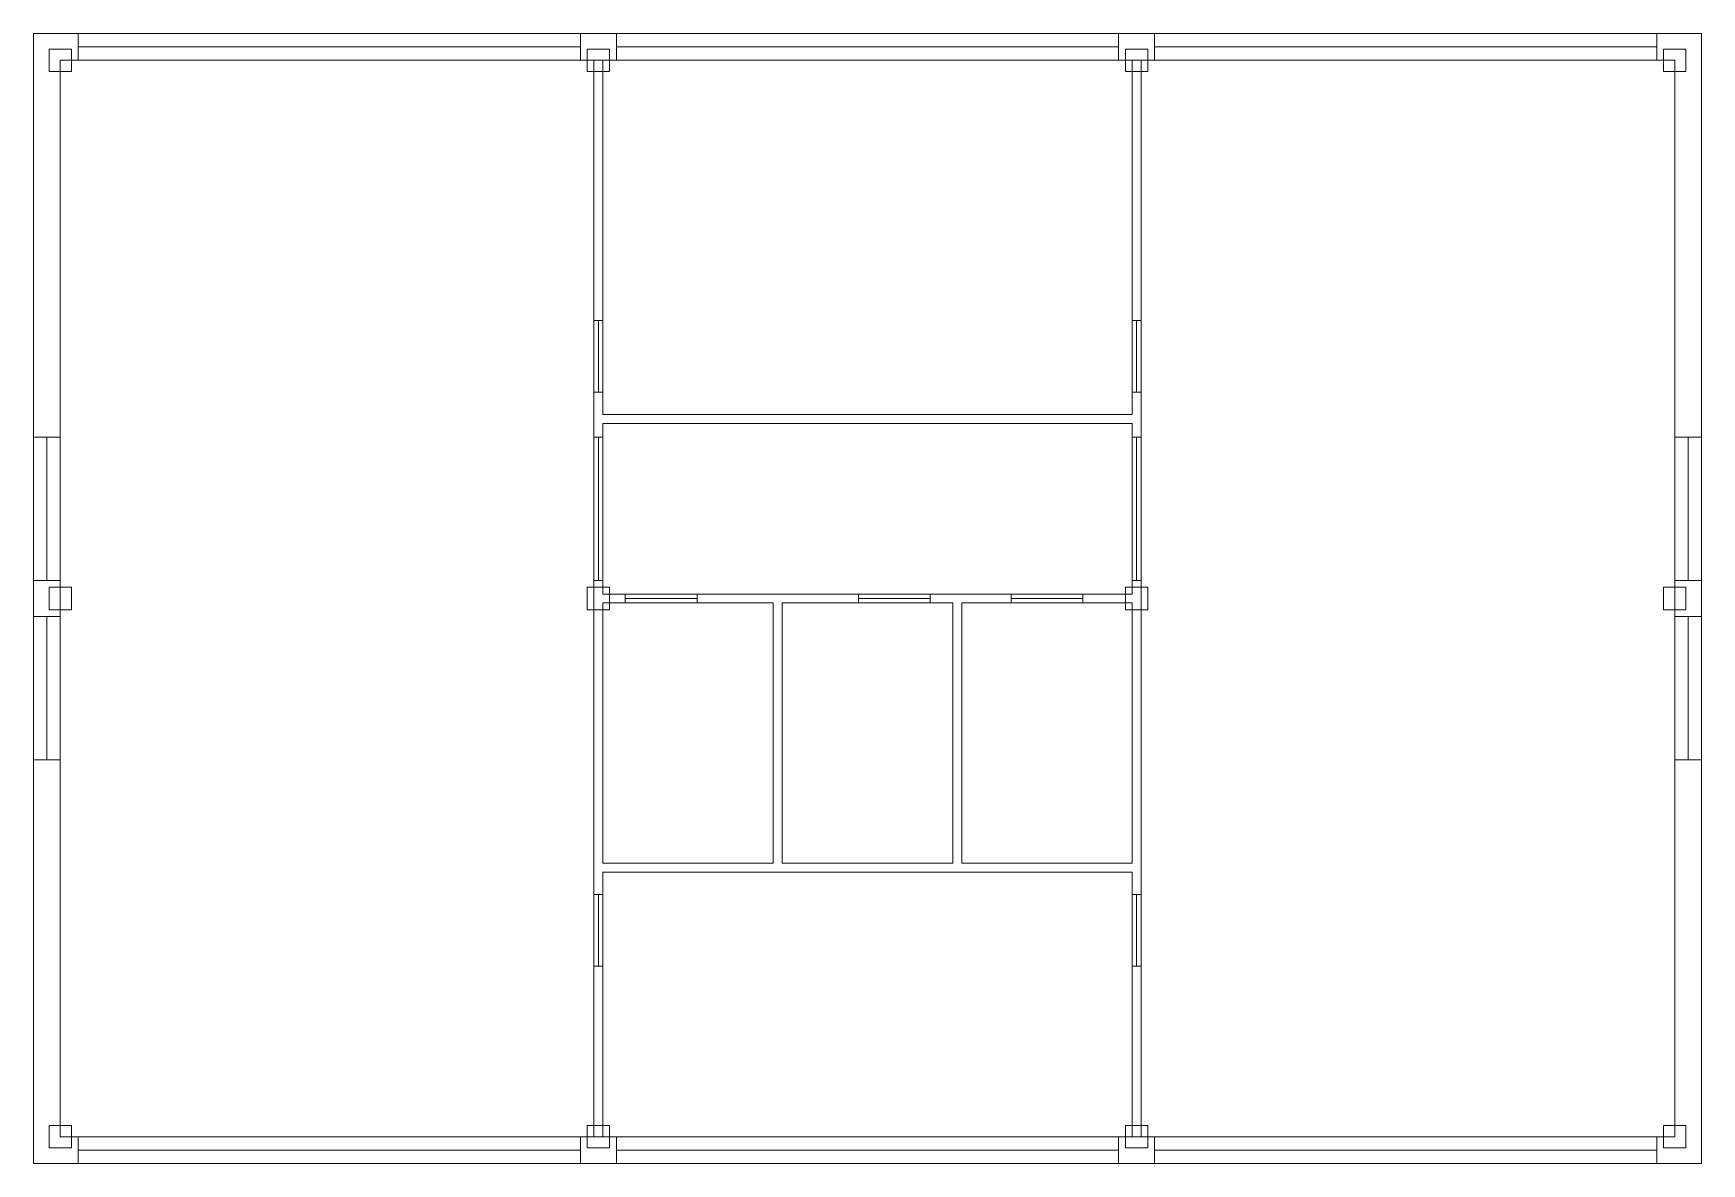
# Model space of a CAD drawing. Header units: millimetres. Extents: x -0.3 to 18.3, y -0.3 to 12.3.
import ezdxf

# ---------------------------------------------------------------- set-up
doc = ezdxf.new("R2010")
doc.units = ezdxf.units.MM
for name, color, linetype, lineweight in [('COLUMN', 41, 'Continuous', 9), ('DOOR', 32, 'Continuous', 15), ('EXTERNAL_WALL', 8, 'Continuous', 0), ('PARTITION', 8, 'Continuous', 0), ('SCREED', 65, 'Continuous', 0), ('WINDOW', 150, 'Continuous', 15)]:
    doc.layers.add(name, color=color, linetype=linetype, lineweight=lineweight)

msp = doc.modelspace()

# ---------------------------------------------------------------- linework, layer by layer
at = {"layer": 'COLUMN', "color": 36, "lineweight": 0, "true_color": 0x874e01}
for points in [[(-0.125, 11.875), (0.125, 11.875), (0.125, 12.125), (-0.125, 12.125), (-0.125, 11.875)], [(5.875, 11.875), (6.125, 11.875), (6.125, 12.125), (5.875, 12.125), (5.875, 11.875)], [(11.875, 11.875), (12.125, 11.875), (12.125, 12.125), (11.875, 12.125), (11.875, 11.875)], [(17.875, 11.875), (18.125, 11.875), (18.125, 12.125), (17.875, 12.125), (17.875, 11.875)], [(-0.125, 5.875), (0.125, 5.875), (0.125, 6.125), (-0.125, 6.125), (-0.125, 5.875)], [(5.875, 5.875), (6.125, 5.875), (6.125, 6.125), (5.875, 6.125), (5.875, 5.875)], [(11.875, 5.875), (12.125, 5.875), (12.125, 6.125), (11.875, 6.125), (11.875, 5.875)], [(17.875, 5.875), (18.125, 5.875), (18.125, 6.125), (17.875, 6.125), (17.875, 5.875)], [(-0.125, -0.125), (0.125, -0.125), (0.125, 0.125), (-0.125, 0.125), (-0.125, -0.125)], [(5.875, -0.125), (6.125, -0.125), (6.125, 0.125), (5.875, 0.125), (5.875, -0.125)], [(11.875, -0.125), (12.125, -0.125), (12.125, 0.125), (11.875, 0.125), (11.875, -0.125)], [(17.875, -0.125), (18.125, -0.125), (18.125, 0.125), (17.875, 0.125), (17.875, -0.125)]]:
    msp.add_lwpolyline(points, close=True, dxfattribs=at)
at = {"layer": 'DOOR', "color": 36, "lineweight": 0, "true_color": 0x874e01}
for p, q in [((5.95, 9.1), (6.05, 9.1)), ((11.95, 9.1), (12.05, 9.1)), ((5.95, 8.3), (6.05, 8.3)), ((11.95, 8.3), (12.05, 8.3)), ((0, 7.8), (-0.3, 7.8)), ((5.95, 7.8), (6.05, 7.8)), ((11.95, 7.8), (12.05, 7.8)), ((18, 7.8), (18.3, 7.8)), ((0, 6.2), (-0.3, 6.2)), ((5.95, 6.2), (6.05, 6.2)), ((11.95, 6.2), (12.05, 6.2)), ((18, 6.2), (18.3, 6.2)), ((6.3, 6.05), (6.3, 5.95)), ((7.1, 6.05), (7.1, 5.95)), ((8.9, 6.05), (8.9, 5.95)), ((9.7, 6.05), (9.7, 5.95)), ((10.6, 6.05), (10.6, 5.95)), ((11.4, 6.05), (11.4, 5.95)), ((0, 5.8), (-0.3, 5.8)), ((18, 5.8), (18.3, 5.8)), ((0, 4.2), (-0.3, 4.2)), ((18, 4.2), (18.3, 4.2)), ((5.95, 2.7), (6.05, 2.7)), ((11.95, 2.7), (12.05, 2.7)), ((5.95, 1.9), (6.05, 1.9)), ((11.95, 1.9), (12.05, 1.9))]:
    msp.add_line(p, q, dxfattribs=at)
for points in [[(6, 8.3), (6, 9.1)], [(12, 8.3), (12, 9.1)], [(-0.15, 7.8), (-0.15, 6.2)], [(6, 6.2), (6, 7.8)], [(12, 6.2), (12, 7.8)], [(18.15, 6.2), (18.15, 7.8)], [(6.3, 6), (7.1, 6)], [(8.9, 6), (9.7, 6)], [(10.6, 6), (11.4, 6)], [(-0.15, 5.8), (-0.15, 4.2)], [(18.15, 4.2), (18.15, 5.8)], [(6, 1.9), (6, 2.7)], [(12, 1.9), (12, 2.7)]]:
    msp.add_lwpolyline(points, dxfattribs=at)
at = {"layer": 'EXTERNAL_WALL', "color": 36, "true_color": 0x874e01}
for p, q in [((-0.3, 12.3), (6, 12.3)), ((-0.3, 12), (-0.3, 12.3)), ((6, 12.3), (12, 12.3)), ((12, 12.3), (18.3, 12.3)), ((18.3, 12), (18.3, 12.3)), ((-0.3, 0), (-0.3, 12)), ((0, 12), (5.95, 12)), ((0, 0), (0, 12)), ((6.05, 12), (11.95, 12)), ((12.05, 12), (18, 12)), ((18, 12), (18, 0)), ((18.3, 12), (18.3, 0)), ((-0.3, 0), (-0.3, -0.3)), ((5.95, 0), (0, 0)), ((11.95, 0), (6.05, 0)), ((18, 0), (12.05, 0)), ((18.3, 0), (18.3, -0.3)), ((6, -0.3), (-0.3, -0.3)), ((12, -0.3), (6, -0.3)), ((18.3, -0.3), (12, -0.3))]:
    msp.add_line(p, q, dxfattribs=at)
at = {"layer": 'PARTITION', "color": 36, "true_color": 0x874e01}
for p, q in [((5.95, 12), (5.95, 7.95)), ((6.05, 12), (6.05, 8.05)), ((11.95, 12), (11.95, 8.05)), ((12.05, 12), (12.05, 8.05)), ((11.95, 8.05), (6.05, 8.05)), ((12.05, 8.05), (12.05, 6.05)), ((5.95, 7.95), (5.95, 5.95)), ((6.05, 7.95), (6.05, 6.05)), ((11.95, 7.95), (6.05, 7.95)), ((11.95, 7.95), (11.95, 6.05)), ((8, 6.05), (6.05, 6.05)), ((10, 6.05), (8, 6.05)), ((11.95, 6.05), (10, 6.05)), ((12.05, 6.05), (12.05, 3.05)), ((5.95, 5.95), (5.95, 2.95)), ((6.05, 5.95), (6.05, 3.05)), ((7.95, 5.95), (6.05, 5.95)), ((7.95, 5.95), (7.95, 3.05)), ((9.95, 5.95), (8.05, 5.95)), ((8.05, 5.95), (8.05, 3.05)), ((9.95, 5.95), (9.95, 3.05)), ((11.95, 5.95), (10.05, 5.95)), ((10.05, 5.95), (10.05, 3.05)), ((11.95, 5.95), (11.95, 3.05)), ((7.95, 3.05), (6.05, 3.05)), ((9.95, 3.05), (8.05, 3.05)), ((11.95, 3.05), (10.05, 3.05)), ((12.05, 3.05), (12.05, 0)), ((5.95, 2.95), (5.95, 0)), ((6.05, 2.95), (6.05, 0)), ((8, 2.95), (6.05, 2.95)), ((10, 2.95), (8, 2.95)), ((11.95, 2.95), (10, 2.95)), ((11.95, 2.95), (11.95, 0))]:
    msp.add_line(p, q, dxfattribs=at)
at = {"layer": 'SCREED', "color": 36, "true_color": 0x874e01}
msp.add_lwpolyline([(0, 0), (18, 0), (18, 12), (0, 12), (0, 0)], close=True, dxfattribs=at)
at = {"layer": 'WINDOW', "color": 36, "lineweight": 0, "true_color": 0x874e01}
for p, q in [((0.2, 12), (0.2, 12.3)), ((5.8, 12), (5.8, 12.3)), ((6.2, 12), (6.2, 12.3)), ((11.8, 12), (11.8, 12.3)), ((12.2, 12), (12.2, 12.3)), ((17.8, 12), (17.8, 12.3)), ((0.2, 0), (0.2, -0.3)), ((5.8, 0), (5.8, -0.3)), ((6.2, 0), (6.2, -0.3)), ((11.8, 0), (11.8, -0.3)), ((12.2, 0), (12.2, -0.3)), ((17.8, 0), (17.8, -0.3))]:
    msp.add_line(p, q, dxfattribs=at)
for points in [[(5.8, 12.15), (0.2, 12.15)], [(11.8, 12.15), (6.2, 12.15)], [(17.8, 12.15), (12.2, 12.15)], [(0.2, -0.15), (5.8, -0.15)], [(6.2, -0.15), (11.8, -0.15)], [(12.2, -0.15), (17.8, -0.15)]]:
    msp.add_lwpolyline(points, dxfattribs=at)

doc.saveas('drawing.dxf')
